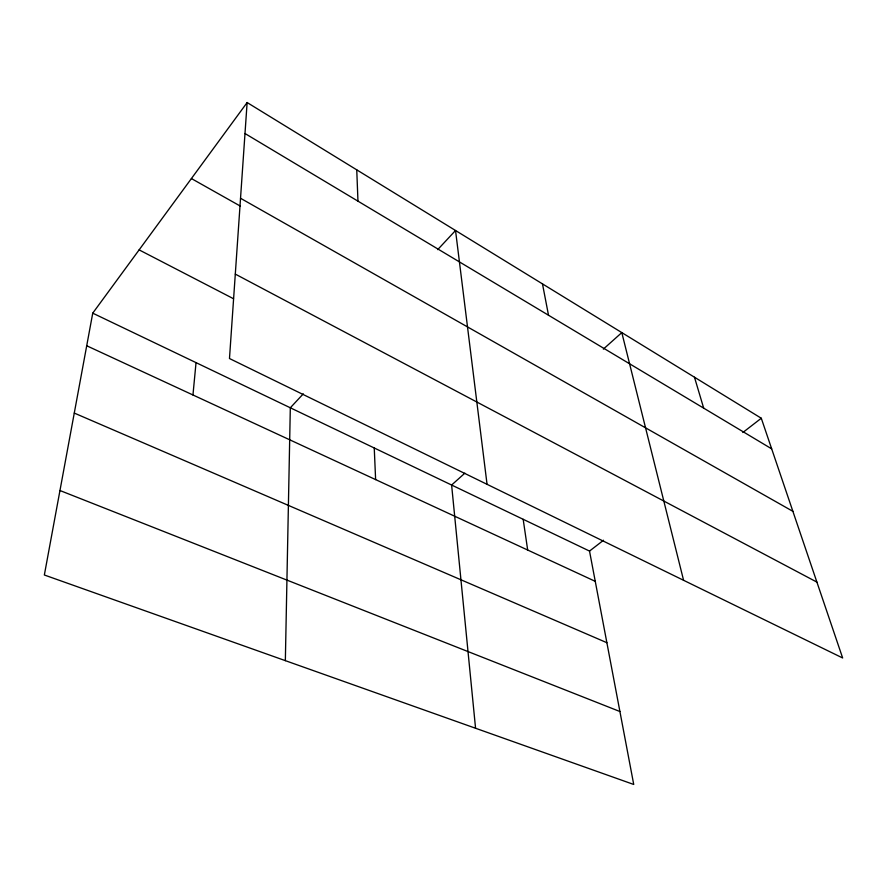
<?xml version="1.0" encoding="UTF-8"?>
<svg xmlns="http://www.w3.org/2000/svg" width="887" height="887" viewBox="0 0 887 887"><rect width="100%" height="100%" fill="white"/><g stroke="black" fill="none" stroke-linecap="round" stroke-linejoin="round"><path stroke-width="1.33" d="M285.348 660.649L290.315 407.787L303.299 393.85M247.129 102.537L229.478 358.525L842.65 657.977L761.29 418.243L247.129 102.537L92.736 313.166L44.35 574.998L633.728 784.463L589.522 551.071L92.736 313.166M192.956 394.981L196.038 362.639M437.69 249.646L455.53 230.498L487.052 484.313M464.866 473.17L451.616 485.034L475.565 728.26M603.337 349.134L621.809 332.603L683.578 580.286M589.522 551.071L603.526 540.25M742.851 432.501L761.29 418.243M59.961 490.522L619.913 711.518M74.275 413.076L606.885 642.709M86.715 345.764L595.255 581.34M139.126 249.879L233.525 298.731M235.299 274.105L816.905 582.116M191.404 178.553L240.421 206.15M240.532 198.267L792.878 511.333M244.989 133.516L771.668 448.844M694.477 377.219L703.679 408.142M542.478 283.895L548.51 315.229M523.175 519.294L527.676 550.029M374.247 447.979L375.622 479.601M356.751 169.849L357.96 201.149"/></g></svg>
